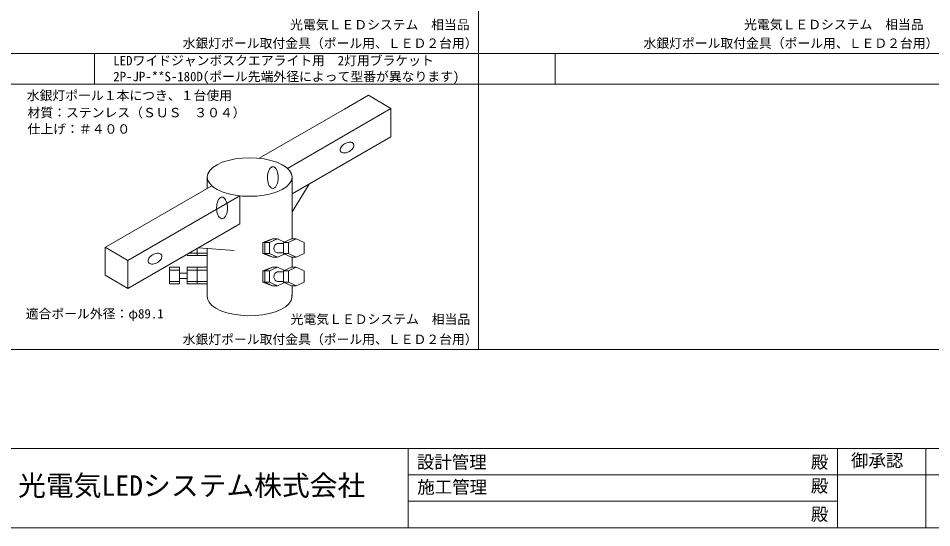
# Model space of a CAD drawing. Units: millimetres, scale not verified. Extents: x -589 to -26, y -1233 to 384.
# Drawn here: x -484 to -305.9, y -417.9 to -318.4 of the extents above; entities that cross this region are included whole.
import ezdxf
from ezdxf.enums import TextEntityAlignment as Align

# ---------------------------------------------------------------- set-up
doc = ezdxf.new("R2010")
doc.units = ezdxf.units.MM
doc.header["$LTSCALE"] = 3
doc.linetypes.add('DASHED1', pattern=[1.8, 1.2, -0.6])
for name, color, linetype, lineweight in [('0-0_建築図', 7, 'Continuous', 9), ('0-1', 7, 'Continuous', 18), ('0-2', 7, 'Continuous', 18)]:
    doc.layers.add(name, color=color, linetype=linetype, lineweight=lineweight)
doc.styles.add('ＭＳ ゴシック', font='')
doc.styles.get('ＭＳ ゴシック').set_extended_font_data('MS Gothic')

msp = doc.modelspace()

# ---------------------------------------------------------------- linework, layer by layer
at = {"layer": '0-0_建築図', "lineweight": 18}
for p, q in [((-394.323, -36.37), (-394.323, -383.095)), ((-573.989, -325.308), (-34.489, -325.308)), ((-469.156, -331.308), (-469.156, -325.308)), ((-379.323, -331.308), (-379.323, -325.308)), ((-34.489, -331.308), (-573.989, -331.308)), ((-34.489, -383.095), (-573.989, -383.095)), ((-53.026, -402.384), (-588.61, -402.384)), ((-408.008, -402.384), (-408.008, -417.862)), ((-324.293, -402.384), (-324.293, -417.862)), ((-307.11, -402.384), (-307.11, -417.862)), ((-324.293, -407.543), (-408.008, -407.543)), ((-324.293, -407.543), (-262.379, -407.543)), ((-324.293, -412.702), (-408.008, -412.702)), ((-53.026, -417.862), (-588.61, -417.862))]:
    msp.add_line(p, q, dxfattribs=at)
at = {"layer": '0-2'}
for p, q in [((-420.386, -336.156), (-415.713, -333.458)), ((-411.362, -336.073), (-415.713, -333.458)), ((-437.026, -345.763), (-420.386, -336.156)), ((-431.538, -347.721), (-411.362, -336.073)), ((-411.362, -341.563), (-411.362, -336.073)), ((-430.643, -352.694), (-411.362, -341.563)), ((-447.185, -349.423), (-447.185, -351.628)), ((-430.643, -349.423), (-430.643, -361.488)), ((-427.329, -350.781), (-430.643, -356.222)), ((-467.028, -363.084), (-446.298, -351.116)), ((-462.677, -371.189), (-440.821, -358.571)), ((-467.038, -363.078), (-462.677, -365.699)), ((-467.038, -363.078), (-467.038, -368.568)), ((-441.923, -363.757), (-448.903, -363.237)), ((-434.429, -361.488), (-436.362, -362.186)), ((-435.954, -362.186), (-436.362, -362.186)), ((-436.362, -362.186), (-436.362, -364.37)), ((-435.008, -362.186), (-435.954, -362.186)), ((-434.429, -361.488), (-433.483, -361.488)), ((-433.483, -361.488), (-432.116, -362.113)), ((-433.4, -362.381), (-432.274, -362.381)), ((-431.328, -362.186), (-432.274, -362.186)), ((-429.803, -361.488), (-431.328, -362.186)), ((-431.328, -362.186), (-431.328, -364.37)), ((-449.137, -364.251), (-450.659, -364.251)), ((-449.137, -364.7), (-449.137, -363.372)), ((-447.185, -364.251), (-449.137, -364.251)), ((-447.185, -363.365), (-447.185, -372.889)), ((-434.429, -365.081), (-436.362, -364.37)), ((-435.954, -364.37), (-436.362, -364.37)), ((-435.008, -364.37), (-435.954, -364.37)), ((-432.116, -364.443), (-433.483, -365.081)), ((-433.383, -364.235), (-432.274, -364.235)), ((-432.274, -364.37), (-430.749, -365.081)), ((-431.328, -364.37), (-432.274, -364.37)), ((-431.328, -364.37), (-429.803, -365.081)), ((-428.278, -364.37), (-429.803, -365.081)), ((-462.677, -365.699), (-462.677, -371.189)), ((-434.429, -365.081), (-433.483, -365.081)), ((-430.749, -365.081), (-429.803, -365.081)), ((-430.643, -365.081), (-430.643, -367.038)), ((-467.038, -368.568), (-462.677, -371.189)), ((-454.553, -370.25), (-454.553, -367.01)), ((-452.6, -367.01), (-454.553, -367.01)), ((-452.6, -367.6), (-454.553, -367.6)), ((-452.6, -367.01), (-452.6, -370.25)), ((-451.09, -368.167), (-452.6, -368.167)), ((-451.09, -370.25), (-451.09, -367.01)), ((-447.185, -367.01), (-451.09, -367.01)), ((-449.137, -367.6), (-451.09, -367.6)), ((-449.137, -370.25), (-449.137, -367.01)), ((-447.185, -367.6), (-449.137, -367.6)), ((-434.429, -367.038), (-436.362, -367.735)), ((-435.954, -367.735), (-436.362, -367.735)), ((-436.362, -367.735), (-436.362, -369.919)), ((-435.008, -367.735), (-435.954, -367.735)), ((-434.429, -367.038), (-433.483, -367.038)), ((-433.483, -367.038), (-432.116, -367.663)), ((-433.4, -367.931), (-432.274, -367.931)), ((-431.328, -367.735), (-432.274, -367.735)), ((-429.803, -367.038), (-431.328, -367.735)), ((-431.328, -367.735), (-431.328, -369.919)), ((-452.6, -369.8), (-454.553, -369.8)), ((-452.6, -370.25), (-454.553, -370.25)), ((-451.09, -369.233), (-452.6, -369.233)), ((-449.137, -369.8), (-451.09, -369.8)), ((-449.137, -370.25), (-451.09, -370.25)), ((-447.185, -369.8), (-449.137, -369.8)), ((-447.185, -370.25), (-449.137, -370.25)), ((-434.429, -370.63), (-436.362, -369.919)), ((-435.954, -369.919), (-436.362, -369.919)), ((-435.008, -369.919), (-435.954, -369.919)), ((-432.116, -369.993), (-433.483, -370.63)), ((-433.383, -369.784), (-432.274, -369.784)), ((-432.274, -369.919), (-430.749, -370.63)), ((-431.328, -369.919), (-432.274, -369.919)), ((-431.328, -369.919), (-429.803, -370.63)), ((-428.278, -369.919), (-429.803, -370.63)), ((-434.429, -370.63), (-433.483, -370.63)), ((-430.749, -370.63), (-429.803, -370.63)), ((-430.643, -370.63), (-430.643, -372.639))]:
    msp.add_line(p, q, dxfattribs=at)
at = {"layer": '0-2', "linetype": 'DASHED1'}
for points in [[(-419.472, -342.617), (-419.699, -342.651), (-419.932, -342.717), (-420.164, -342.811), (-420.389, -342.931), (-420.599, -343.074), (-420.789, -343.234), (-420.951, -343.408), (-421.082, -343.589), (-421.177, -343.773), (-421.234, -343.954), (-421.25, -344.126), (-421.226, -344.284), (-421.161, -344.423), (-421.059, -344.54), (-420.921, -344.63), (-420.753, -344.69), (-420.559, -344.72), (-420.346, -344.717), (-420.119, -344.683), (-419.886, -344.617), (-419.653, -344.523), (-419.428, -344.403), (-419.218, -344.261), (-419.029, -344.1), (-418.866, -343.926), (-418.736, -343.745), (-418.641, -343.561), (-418.584, -343.38), (-418.568, -343.208), (-418.592, -343.05), (-418.656, -342.911), (-418.759, -342.794), (-418.896, -342.705), (-419.064, -342.644), (-419.258, -342.615)], [(-433.566, -348.197), (-433.693, -347.934), (-433.842, -347.719), (-434.007, -347.558), (-434.183, -347.458), (-434.366, -347.42), (-434.549, -347.446), (-434.727, -347.535), (-434.894, -347.685), (-435.046, -347.891), (-435.178, -348.146), (-435.285, -348.443), (-435.365, -348.773), (-435.416, -349.126), (-435.435, -349.491), (-435.422, -349.857), (-435.377, -350.213), (-435.302, -350.548), (-435.199, -350.852), (-435.072, -351.115), (-434.923, -351.33), (-434.758, -351.491), (-434.582, -351.591), (-434.399, -351.629), (-434.216, -351.603), (-434.038, -351.513), (-433.871, -351.364), (-433.719, -351.158), (-433.587, -350.903), (-433.479, -350.605), (-433.399, -350.275), (-433.349, -349.923), (-433.33, -349.558), (-433.343, -349.192), (-433.388, -348.836), (-433.463, -348.501)], [(-443.469, -354.119), (-443.596, -353.855), (-443.745, -353.64), (-443.91, -353.48), (-444.086, -353.379), (-444.269, -353.341), (-444.452, -353.368), (-444.63, -353.457), (-444.797, -353.607), (-444.949, -353.812), (-445.081, -354.068), (-445.188, -354.365), (-445.269, -354.695), (-445.319, -355.048), (-445.338, -355.413), (-445.325, -355.778), (-445.28, -356.134), (-445.205, -356.469), (-445.102, -356.773), (-444.975, -357.037), (-444.826, -357.252), (-444.661, -357.412), (-444.485, -357.513), (-444.302, -357.55), (-444.119, -357.524), (-443.941, -357.435), (-443.774, -357.285), (-443.622, -357.079), (-443.49, -356.824), (-443.383, -356.527), (-443.302, -356.197), (-443.252, -355.844), (-443.233, -355.479), (-443.246, -355.113), (-443.291, -354.757), (-443.366, -354.422)], [(-456.917, -364.296), (-457.143, -364.331), (-457.377, -364.396), (-457.609, -364.49), (-457.834, -364.61), (-458.044, -364.753), (-458.233, -364.913), (-458.396, -365.087), (-458.527, -365.269), (-458.622, -365.453), (-458.678, -365.633), (-458.695, -365.805), (-458.67, -365.963), (-458.606, -366.103), (-458.504, -366.219), (-458.366, -366.309), (-458.198, -366.369), (-458.004, -366.399), (-457.791, -366.396), (-457.564, -366.362), (-457.33, -366.297), (-457.098, -366.203), (-456.873, -366.082), (-456.663, -365.94), (-456.474, -365.779), (-456.311, -365.606), (-456.181, -365.424), (-456.085, -365.24), (-456.029, -365.059), (-456.012, -364.887), (-456.037, -364.729), (-456.101, -364.59), (-456.204, -364.474), (-456.341, -364.384), (-456.509, -364.323), (-456.703, -364.294)]]:
    msp.add_lwpolyline(points, close=True, dxfattribs=at)
at = {"layer": '0-2'}
msp.add_lwpolyline([(-447.185, -349.423), (-447.059, -350.076), (-446.686, -350.709), (-446.077, -351.303), (-445.25, -351.839), (-444.23, -352.303), (-443.049, -352.679), (-441.743, -352.956), (-440.35, -353.125), (-438.914, -353.182), (-437.478, -353.125), (-436.085, -352.956), (-434.778, -352.679), (-433.597, -352.303), (-432.578, -351.839), (-431.751, -351.303), (-431.142, -350.709), (-430.769, -350.076), (-430.643, -349.423), (-430.769, -348.77), (-431.142, -348.137), (-431.751, -347.543), (-432.578, -347.006), (-433.597, -346.543), (-434.778, -346.167), (-436.085, -345.89), (-437.478, -345.72), (-438.914, -345.663), (-440.35, -345.72), (-441.743, -345.89), (-443.049, -346.167), (-444.23, -346.543), (-445.25, -347.006), (-446.077, -347.543), (-446.686, -348.137), (-447.059, -348.77)], close=True, dxfattribs=at)
for points in [[(-462.677, -365.699), (-440.821, -353.081), (-440.821, -358.571)], [(-434.429, -361.488), (-435.954, -362.186), (-435.954, -364.37), (-434.429, -365.081)], [(-433.483, -361.488), (-435.008, -362.186), (-435.008, -364.37), (-433.483, -365.081)], [(-433.378, -362.381), (-433.512, -362.391), (-433.643, -362.429), (-433.766, -362.494), (-433.878, -362.583), (-433.976, -362.694), (-434.056, -362.824), (-434.116, -362.969), (-434.154, -363.124), (-434.169, -363.284), (-434.161, -363.446), (-434.129, -363.603), (-434.076, -363.751), (-434.001, -363.885), (-433.908, -364.002), (-433.8, -364.098), (-433.68, -364.17), (-433.551, -364.216), (-433.417, -364.234), (-433.383, -364.234)], [(-430.749, -361.488), (-432.274, -362.186), (-432.274, -364.37)], [(-430.749, -361.488), (-429.803, -361.488), (-428.278, -362.186), (-428.278, -364.37)], [(-447.185, -364.7), (-449.137, -364.7), (-451.09, -364.7), (-451.09, -364.499)], [(-434.429, -367.038), (-435.954, -367.735), (-435.954, -369.919), (-434.429, -370.63)], [(-433.483, -367.038), (-435.008, -367.735), (-435.008, -369.919), (-433.483, -370.63)], [(-433.378, -367.931), (-433.512, -367.941), (-433.643, -367.979), (-433.766, -368.043), (-433.878, -368.133), (-433.976, -368.244), (-434.056, -368.374), (-434.116, -368.518), (-434.154, -368.673), (-434.169, -368.834), (-434.161, -368.995), (-434.129, -369.152), (-434.076, -369.3), (-434.001, -369.435), (-433.908, -369.552), (-433.8, -369.648), (-433.68, -369.72), (-433.551, -369.766), (-433.417, -369.784), (-433.383, -369.784)], [(-430.749, -367.038), (-432.274, -367.735), (-432.274, -369.919)], [(-430.749, -367.038), (-429.803, -367.038), (-428.278, -367.735), (-428.278, -369.919)], [(-447.177, -372.563), (-447.113, -373.218), (-446.799, -373.858), (-446.245, -374.463), (-445.469, -375.015), (-444.493, -375.498), (-443.348, -375.896), (-442.069, -376.198), (-440.693, -376.394), (-439.264, -376.478), (-437.823, -376.449), (-436.416, -376.306), (-435.085, -376.055), (-433.87, -375.702), (-432.808, -375.258), (-431.932, -374.738), (-431.268, -374.156), (-430.837, -373.531), (-430.65, -372.881), (-430.661, -372.475)]]:
    msp.add_lwpolyline(points, dxfattribs=at)

# ---------------------------------------------------------------- texts
at = {"layer": '0-0_建築図', "style": 'ＭＳ ゴシック'}
for s, height, p in [('適合ポール外径：φ89.1', 1.833, (-482.553, -377.568)), ('設計管理', 2.493, (-406.307, -407.041)), ('殿', 2.493, (-329.5, -407.037)), ('御承認', 2.493, (-321.677, -406.729)), ('光電気LEDシステム株式会社', 3.971, (-484.044, -412.805)), ('施工管理', 2.493, (-406.23, -411.915)), ('殿', 2.493, (-329.5, -411.706)), ('殿', 2.493, (-329.5, -417.227))]:
    msp.add_text(s, height=height, dxfattribs=at).set_placement(p, align=Align.BOTTOM_LEFT)
at = {"layer": '0-1', "style": 'ＭＳ ゴシック'}
for s, p in [('光電気ＬＥＤシステム\u3000相当品', (-431.015, -321.16)), ('光電気ＬＥＤシステム\u3000相当品', (-342.515, -321.12)), ('水銀灯ポール取付金具（ポール用、ＬＥＤ２台用）', (-451.966, -324.771)), ('水銀灯ポール取付金具（ポール用、ＬＥＤ２台用）', (-362.133, -324.771)), ('LEDワイドジャンボスクエアライト用\u30002灯用ブラケット', (-465.481, -328.153)), ('2P-JP-**S-180D(ポール先端外径によって型番が異なります)', (-465.481, -331.268)), ('水銀灯ポール１本につき、１台使用', (-482.347, -334.966)), ('材質：ステンレス（ＳＵＳ\u3000３０４）', (-482.202, -338.307)), ('仕上げ：＃４００', (-482.202, -341.503)), ('光電気ＬＥＤシステム\u3000相当品', (-430.915, -378.628)), ('水銀灯ポール取付金具（ポール用、ＬＥＤ２台用）', (-451.966, -382.558))]:
    msp.add_text(s, height=1.833, dxfattribs=at).set_placement(p, align=Align.BOTTOM_LEFT)

doc.saveas('drawing.dxf')
